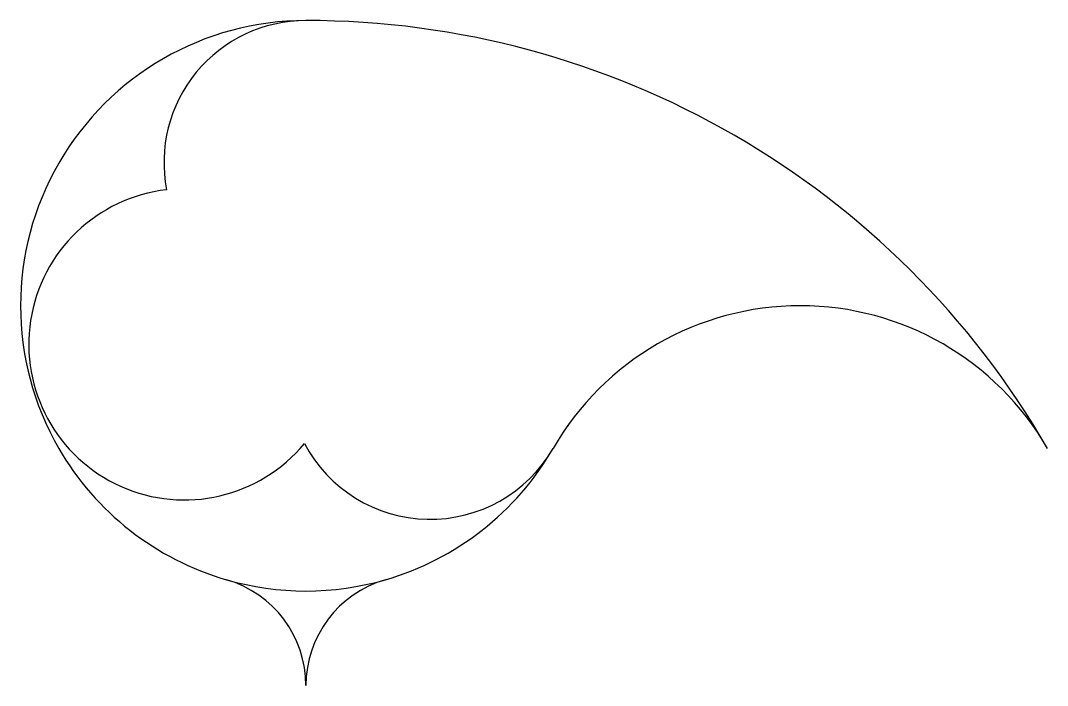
# Model space of a CAD drawing. Extents: x -16.7 to 43.3, y 11.1 to 50.
import ezdxf

# ---------------------------------------------------------------- set-up
doc = ezdxf.new("R2010")
doc.units = 0
doc.layers.add('MODELSKETCH_VISIBLE', color=7, linetype='CONTINUOUS')

msp = doc.modelspace()

# ---------------------------------------------------------------- linework, layer by layer
at = {"layer": 'MODELSKETCH_VISIBLE'}
for centre, radius, start, end in [((0, 33.333), 16.667, 90, 210), ((0, 41.709), 8.291, 90, 191.12225), ((0, 0), 50, 30, 90), ((-7.097, 31.079), 9.091, 96.55708, 320.45747), ((28.868, 16.667), 16.667, 30, 150), ((7.254, 29.145), 8.291, 207.70232, 330), ((0, 33.333), 16.667, 210, 253.82605), ((0, 33.333), 16.667, 286.17395, 330), ((-6.435, 11.146), 6.435, 0, 73.82605), ((0, 33.333), 16.667, 253.82605, 286.17395), ((0, 33.333), 16.667, 253.82605, 286.17395), ((6.435, 11.146), 6.435, 106.17395, 180)]:
    msp.add_arc(centre, radius, start, end, dxfattribs=at)

doc.saveas('drawing.dxf')
